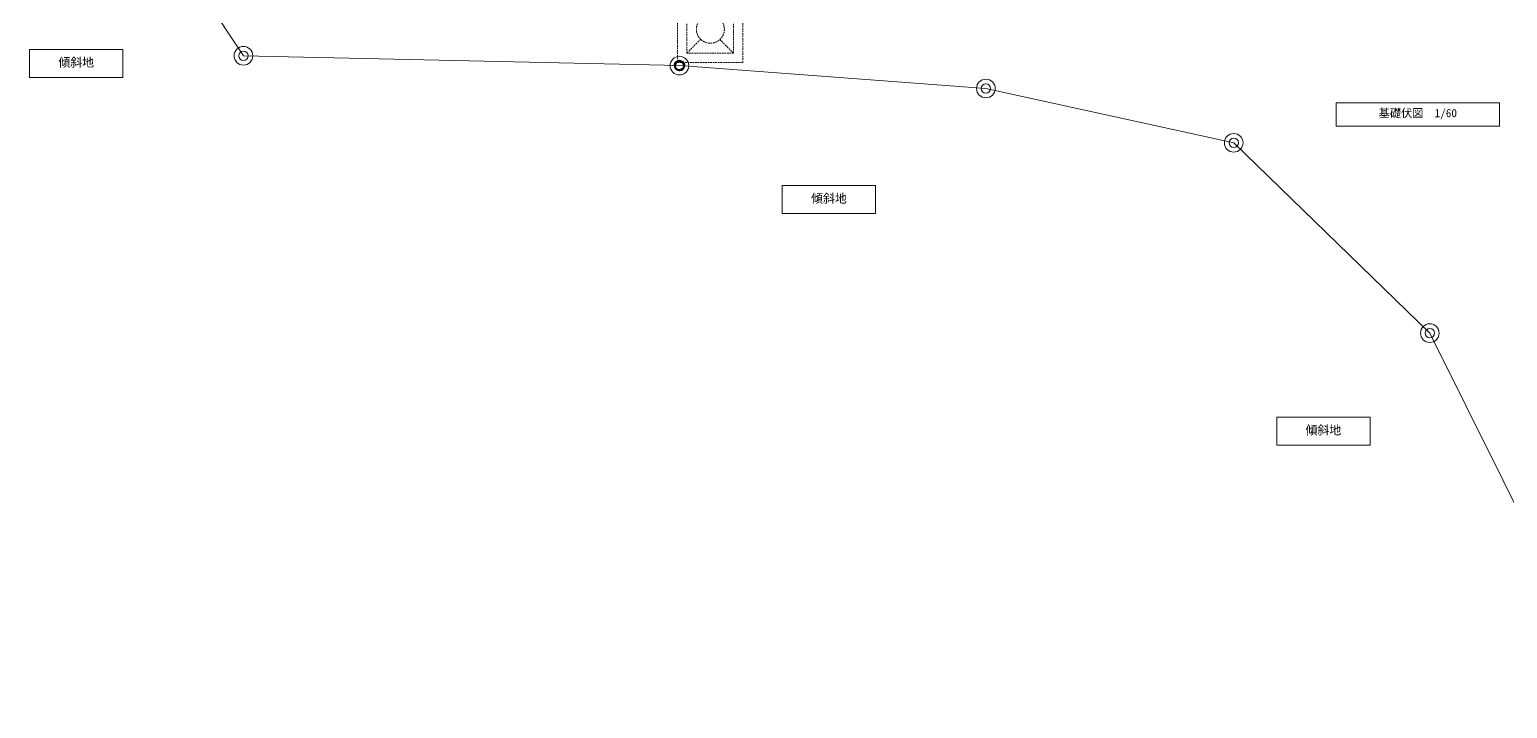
# Model space of a CAD drawing. Units: millimetres at full size. Extents: x -12803 to 120774, y -9413 to 101127.
# Drawn here: x -11080 to 20602, y -3019 to 11550 of the extents above; entities that cross this region are included whole.
import ezdxf
from ezdxf.enums import TextEntityAlignment as Align

# ---------------------------------------------------------------- set-up
doc = ezdxf.new("R2010")
doc.units = ezdxf.units.MM
doc.header["$LTSCALE"] = 30
doc.linetypes.add('DASHED1', pattern=[1.8, 1.2, -0.6])
for name, color, linetype, lineweight in [('0-1_1-2', 7, 'Continuous', 15), ('0-8_1-9', 7, 'Continuous', 15), ('3-0_配管－汚水１：硬質塩ビ管（ＤＶ）', 7, 'DASHED1', 15)]:
    doc.layers.add(name, color=color, linetype=linetype, lineweight=lineweight)
doc.styles.add('ＭＳ ゴシック', font='')
doc.styles.get('ＭＳ ゴシック').set_extended_font_data('MS Gothic')

msp = doc.modelspace()

# ---------------------------------------------------------------- linework, layer by layer
at = {"layer": '0-1_1-2', "color": 134, "lineweight": 50}
msp.add_circle((2852, 10775.26), 100, dxfattribs=at)
at = {"layer": '0-8_1-9'}
for p, q in [((-10220, 16616.26), (-6495, 10987.26)), ((-11079.59, 11122.57), (-9079.59, 11122.57)), ((-9079.59, 11122.57), (-9079.59, 10522.57)), ((9422, 10284.26), (14734, 9119.26)), ((16931.37, 9975.92), (16931.37, 9475.92)), ((16931.37, 9475.92), (20431.37, 9475.92)), ((14734, 9119.26), (18939, 5036.26)), ((5057.43, 8202.51), (7057.43, 8202.51)), ((7057.43, 8202.51), (7057.43, 7602.51)), ((18939, 5036.26), (22938, -3018.74)), ((15656.05, 3230.31), (17656.05, 3230.31)), ((17656.05, 3230.31), (17656.05, 2630.31))]:
    msp.add_line(p, q, dxfattribs=at)
for points in [[(-11079.59, 11122.57), (-11079.59, 10522.57), (-9079.59, 10522.57)], [(-6495, 10987.26), (2852, 10775.26), (9422, 10284.26)], [(16931.37, 9975.92), (20431.37, 9975.92), (20431.37, 9475.92)], [(5057.43, 8202.51), (5057.43, 7602.51), (7057.43, 7602.51)], [(15656.05, 3230.31), (15656.05, 2630.31), (17656.05, 2630.31)]]:
    msp.add_lwpolyline(points, dxfattribs=at)
for centre, radius in [((-6495, 10987.26), 200), ((-6495, 10987.26), 100), ((2852, 10775.26), 200), ((2852, 10775.26), 100), ((9422, 10284.26), 200), ((9422, 10284.26), 100), ((14734, 9119.26), 200), ((14734, 9119.26), 100), ((18939, 5036.26), 200), ((18939, 5036.26), 100)]:
    msp.add_circle(centre, radius, dxfattribs=at)
at = {"layer": '3-0_配管－汚水１：硬質塩ビ管（ＤＶ）'}
for p, q in [((2810, 12243.31), (2810, 10843.31)), ((4210, 10843.31), (4210, 12243.31)), ((3307.32, 11340.63), (3010, 11043.31)), ((3718.07, 11335.25), (4010, 11043.31)), ((2810, 10843.31), (4210, 10843.31))]:
    msp.add_line(p, q, dxfattribs=at)
msp.add_lwpolyline([(3010, 11043.31), (4010, 11043.31), (4010, 12043.31), (3010, 12043.31)], close=True, dxfattribs=at)
msp.add_circle((3515.55, 11556.58), 300, dxfattribs=at)

# ---------------------------------------------------------------- texts
at = {"layer": '0-8_1-9', "style": 'ＭＳ ゴシック'}
for s, height, p in [('傾斜地', 186.6, (-10461.43, 10695.29)), ('基礎伏図\u30001/60', 176, (17841.37, 9616.1)), ('傾斜地', 186.6, (5675.59, 7775.23)), ('傾斜地', 186.6, (16274.21, 2803.03))]:
    msp.add_text(s, height=height, dxfattribs=at).set_placement(p, align=Align.BOTTOM_LEFT)

doc.saveas('drawing.dxf')
